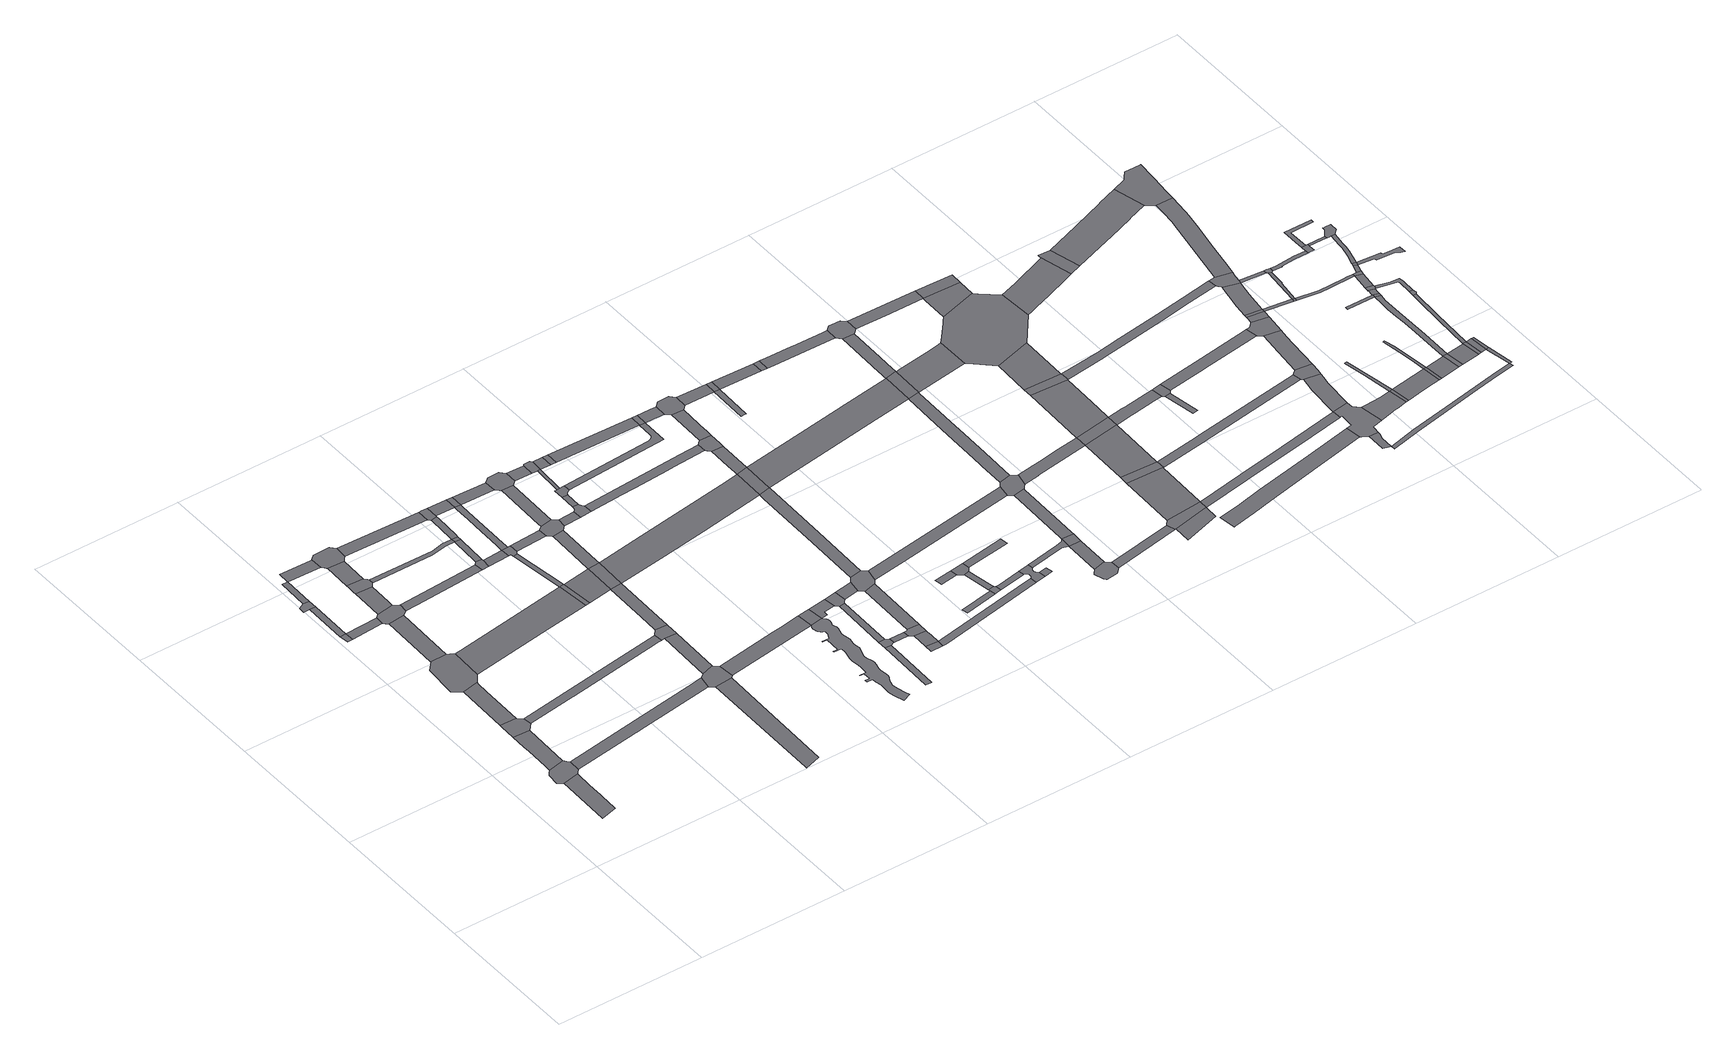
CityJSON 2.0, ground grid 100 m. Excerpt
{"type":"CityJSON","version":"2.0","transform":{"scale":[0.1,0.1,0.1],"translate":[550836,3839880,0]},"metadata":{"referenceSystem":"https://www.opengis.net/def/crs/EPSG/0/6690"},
"CityObjects":{
"road1":{"type":"Road","attributes":{"RoadStructureAttribute.sectionType":"1"},"geometry":[{"type":"MultiSurface","lod":"1","boundaries":[[[0,1,2,3,4,5,6,7]]]}]},
"road2":{"type":"Road","geometry":[{"type":"MultiSurface","lod":"1","boundaries":[[[8,9,10,11,12,13,14,15,16,17,5,4,18,19,20,21]]]}]},
"road3":{"type":"Road","attributes":{"RoadStructureAttribute.sectionType":"1"},"geometry":[{"type":"MultiSurface","lod":"1","boundaries":[[[22,23,24,25,11,10,26]]]}]},
"road4":{"type":"Road","geometry":[{"type":"MultiSurface","lod":"1","boundaries":[[[27,28,29,22,26,30,31,32]]]}]},
"road5":{"type":"Road","geometry":[{"type":"MultiSurface","lod":"1","boundaries":[[[33,34,35,36]]]}]},
"road6":{"type":"Road","attributes":{"RoadStructureAttribute.sectionType":"1"},"geometry":[{"type":"MultiSurface","lod":"1","boundaries":[[[37,38,39,40,41,27,32]]]}]},
"road7":{"type":"Road","attributes":{"RoadStructureAttribute.sectionType":"1"},"geometry":[{"type":"MultiSurface","lod":"1","boundaries":[[[42,43,34,33,44]]]}]},
"road8":{"type":"Road","geometry":[{"type":"MultiSurface","lod":"1","boundaries":[[[45,46,47,42,44,48]]]}]},
"road9":{"type":"Road","geometry":[{"type":"MultiSurface","lod":"1","boundaries":[[[49,50,51,52,53,54,55,56,57,40,39,58,59,60]]]}]},
"road10":{"type":"Road","attributes":{"RoadStructureAttribute.sectionType":"1"},"geometry":[{"type":"MultiSurface","lod":"1","boundaries":[[[61,33,36,62]]]}]},
"road11":{"type":"Road","attributes":{"RoadStructureAttribute.sectionType":"1"},"geometry":[{"type":"MultiSurface","lod":"1","boundaries":[[[63,45,48,64]]]}]},
"road12":{"type":"Road","attributes":{"RoadStructureAttribute.sectionType":"1"},"geometry":[{"type":"MultiSurface","lod":"1","boundaries":[[[65,66,52,51]]]}]},
"road13":{"type":"Road","attributes":{"RoadStructureAttribute.sectionType":"1"},"geometry":[{"type":"MultiSurface","lod":"1","boundaries":[[[67,68,64,69,70,71]]]}]},
"road14":{"type":"Road","geometry":[{"type":"MultiSurface","lod":"1","boundaries":[[[72,73,74,75,76,77,61,62,78,79,66,65,80,81,82,83]]]}]},
"road15":{"type":"Road","attributes":{"RoadStructureAttribute.sectionType":"1"},"geometry":[{"type":"MultiSurface","lod":"1","boundaries":[[[84,85,75,74,86,87]]]}]},
"road16":{"type":"Road","attributes":{"RoadStructureAttribute.sectionType":"1"},"geometry":[{"type":"MultiSurface","lod":"1","boundaries":[[[88,89,90,91,21,20,92,93,94,95,96,97,98]]]}]},
"road17":{"type":"Road","geometry":[{"type":"MultiSurface","lod":"1","boundaries":[[[99,100,101,84,87,102,103,104,105,106,107,108]]]}]},
"road18":{"type":"Road","attributes":{"RoadStructureAttribute.sectionType":"1"},"geometry":[{"type":"MultiSurface","lod":"1","boundaries":[[[109,99,108,110]]]}]},
"road19":{"type":"Road","geometry":[{"type":"MultiSurface","lod":"1","boundaries":[[[111,112,113,114,115,116,71,70,117,118,109,110,119,120,121,122]]]}]},
"road20":{"type":"Road","attributes":{"RoadStructureAttribute.sectionType":"1"},"geometry":[{"type":"MultiSurface","lod":"1","boundaries":[[[123,124,31,30,125,126,127,128,129]]]}]},
"road21":{"type":"Road","attributes":{"function":"3","RoadStructureAttribute.sectionType":"1"},"geometry":[{"type":"MultiSurface","lod":"1","boundaries":[[[130,131,60,59,132,133,134]]]}]},
"road22":{"type":"Road","attributes":{"RoadStructureAttribute.sectionType":"1"},"geometry":[{"type":"MultiSurface","lod":"1","boundaries":[[[135,83,82,136,137]]]}]},
"road23":{"type":"Road","attributes":{"RoadStructureAttribute.sectionType":"1"},"geometry":[{"type":"MultiSurface","lod":"1","boundaries":[[[138,139,105,104,140,141,142,143]]]}]},
"road24":{"type":"Road","attributes":{"RoadStructureAttribute.sectionType":"1"},"geometry":[{"type":"MultiSurface","lod":"1","boundaries":[[[144,145,146,147,148,149]]]}]},
"road25":{"type":"Road","attributes":{"RoadStructureAttribute.sectionType":"1"},"geometry":[{"type":"MultiSurface","lod":"1","boundaries":[[[122,121,150,151]]]}]},
"road26":{"type":"Road","geometry":[{"type":"MultiSurface","lod":"1","boundaries":[[[152,135,137,153,154,155]]]}]},
"road27":{"type":"Road","geometry":[{"type":"MultiSurface","lod":"1","boundaries":[[[156,157,88,98,146,145,158,159]]]}]},
"road28":{"type":"Road","attributes":{"RoadStructureAttribute.sectionType":"1"},"geometry":[{"type":"MultiSurface","lod":"1","boundaries":[[[142,160,161,162,152,155,163,164,165]]]}]},
"road29":{"type":"Road","attributes":{"RoadStructureAttribute.sectionType":"1"},"geometry":[{"type":"MultiSurface","lod":"1","boundaries":[[[166,157,156,167]]]}]},
"road30":{"type":"Road","attributes":{"RoadStructureAttribute.sectionType":"1"},"geometry":[{"type":"MultiSurface","lod":"1","boundaries":[[[168,154,153,169]]]}]},
"road31":{"type":"Road","geometry":[{"type":"MultiSurface","lod":"1","boundaries":[[[143,142,165,170]]]}]},
"road32":{"type":"Road","geometry":[{"type":"MultiSurface","lod":"1","boundaries":[[[171,130,134,172]]]}]},
"road33":{"type":"Road","attributes":{"RoadStructureAttribute.sectionType":"1"},"geometry":[{"type":"MultiSurface","lod":"1","boundaries":[[[173,174,175,176,177,178,179,143,170]]]}]},
"road34":{"type":"Road","geometry":[{"type":"MultiSurface","lod":"1","boundaries":[[[180,181,182,123,129,183,166,167,184,185]]]}]},
"road35":{"type":"Road","attributes":{"RoadStructureAttribute.sectionType":"1"},"geometry":[{"type":"MultiSurface","lod":"1","boundaries":[[[186,187,188,130,171]]]}]},
"road36":{"type":"Road","geometry":[{"type":"MultiSurface","lod":"1","boundaries":[[[189,190,151,150,191,176,175,192,193]]]}]},
"road37":{"type":"Road","geometry":[{"type":"MultiSurface","lod":"1","boundaries":[[[194,195,168,169,196,197,187,186,198,199]]]}]},
"road38":{"type":"Road","attributes":{"function":"3","RoadStructureAttribute.sectionType":"1"},"geometry":[{"type":"MultiSurface","lod":"1","boundaries":[[[200,201,202,171,172,203]]]}]},
"road39":{"type":"Road","attributes":{"RoadStructureAttribute.sectionType":"1"},"geometry":[{"type":"MultiSurface","lod":"1","boundaries":[[[204,205,203,206,207,180,185]]]}]},
"road40":{"type":"Road","attributes":{"RoadStructureAttribute.sectionType":"1"},"geometry":[{"type":"MultiSurface","lod":"1","boundaries":[[[208,209,210,211,212,213,214,215,168,195,216,217,218,219,220,221]]]}]},
"road41":{"type":"Road","attributes":{"RoadStructureAttribute.sectionType":"1"},"geometry":[{"type":"MultiSurface","lod":"1","boundaries":[[[193,192,208,222]]]}]},
"road42":{"type":"Road","attributes":{"RoadStructureAttribute.sectionType":"1"},"geometry":[{"type":"MultiSurface","lod":"1","boundaries":[[[223,194,199,224]]]}]},
"road43":{"type":"Road","geometry":[{"type":"MultiSurface","lod":"1","boundaries":[[[225,200,203,205]]]}]},
"road44":{"type":"Road","geometry":[{"type":"MultiSurface","lod":"1","boundaries":[[[222,208,221,226]]]}]},
"road45":{"type":"Road","attributes":{"RoadStructureAttribute.sectionType":"1"},"geometry":[{"type":"MultiSurface","lod":"1","boundaries":[[[227,228,229,230,159,158,231]]]}]},
"road46":{"type":"Road","attributes":{"RoadStructureAttribute.sectionType":"1"},"geometry":[{"type":"MultiSurface","lod":"1","boundaries":[[[232,233,234,235,200,225]]]}]},
"road47":{"type":"Road","attributes":{"RoadStructureAttribute.sectionType":"1"},"geometry":[{"type":"MultiSurface","lod":"1","boundaries":[[[226,221,236,237]]]}]},
"road48":{"type":"Road","geometry":[{"type":"MultiSurface","lod":"1","boundaries":[[[238,239,240,241,242,223,224,243,244,234,233,245,246,247]]]}]},
"road49":{"type":"Road","attributes":{"RoadStructureAttribute.sectionType":"1"},"geometry":[{"type":"MultiSurface","lod":"1","boundaries":[[[248,249,240,239,250]]]}]},
"road50":{"type":"Road","attributes":{"RoadStructureAttribute.sectionType":"1"},"geometry":[{"type":"MultiSurface","lod":"1","boundaries":[[[251,252,253,254,255,256,257,258,259,260,261,262,263,264,265,266,267,268,269,270,271,272,273,274,275,276,277,278,279,280,281,282,283,284,285,286,287,288,289,290,231,291,292,293,294,295,296,297,298,299,300,301,302,303,304,305,306,307,308,309,310,311,312,313,314,315,316,317,318,319,320,321,322,323,324,325,326,327,328,329,330,331,332,333,334,335,336,337,338,339]]]}]},
"road51":{"type":"Road","attributes":{"RoadStructureAttribute.sectionType":"1"},"geometry":[{"type":"MultiSurface","lod":"1","boundaries":[[[340,247,246,341]]]}]},
"road52":{"type":"Road","geometry":[{"type":"MultiSurface","lod":"1","boundaries":[[[342,343,344,237,236,345,248,250,346,347,348,349]]]}]},
"road53":{"type":"Road","geometry":[{"type":"MultiSurface","lod":"1","boundaries":[[[350,351,352,353,354,355,356,357,340,341,358,359]]]}]},
"road54":{"type":"Road","attributes":{"RoadStructureAttribute.sectionType":"1"},"geometry":[{"type":"MultiSurface","lod":"1","boundaries":[[[360,361,362,363]]]}]},
"road55":{"type":"Road","geometry":[{"type":"MultiSurface","lod":"1","boundaries":[[[364,365,227,231,290]]]}]},
"road56":{"type":"Road","attributes":{"RoadStructureAttribute.sectionType":"1"},"geometry":[{"type":"MultiSurface","lod":"1","boundaries":[[[366,353,352,367]]]}]},
"road57":{"type":"Road","attributes":{"RoadStructureAttribute.sectionType":"1"},"geometry":[{"type":"MultiSurface","lod":"1","boundaries":[[[349,348,368,369]]]}]},
"road58":{"type":"Road","geometry":[{"type":"MultiSurface","lod":"1","boundaries":[[[370,371,372,373,366,367,374,375,376,377]]]}]},
"road59":{"type":"Road","geometry":[{"type":"MultiSurface","lod":"1","boundaries":[[[378,360,363,379,380,381,382]]]}]},
"road60":{"type":"Road","attributes":{"RoadStructureAttribute.sectionType":"1"},"geometry":[{"type":"MultiSurface","lod":"1","boundaries":[[[383,372,371,384]]]}]},
"road61":{"type":"Road","attributes":{"RoadStructureAttribute.sectionType":"1"},"geometry":[{"type":"MultiSurface","lod":"1","boundaries":[[[385,364,290,386,387,388,389,390]]]}]},
"road62":{"type":"Road","geometry":[{"type":"MultiSurface","lod":"1","boundaries":[[[391,369,368,383,384,392,393]]]}]},
"road63":{"type":"Road","attributes":{"RoadStructureAttribute.sectionType":"1"},"geometry":[{"type":"MultiSurface","lod":"1","boundaries":[[[394,395,378,382]]]}]},
"road64":{"type":"Road","attributes":{"RoadStructureAttribute.sectionType":"1"},"geometry":[{"type":"MultiSurface","lod":"1","boundaries":[[[380,379,396,397,398]]]}]},
"road65":{"type":"Road","attributes":{"RoadStructureAttribute.sectionType":"1"},"geometry":[{"type":"MultiSurface","lod":"1","boundaries":[[[392,384,399,400]]]}]},
"road66":{"type":"Road","attributes":{"function":"3","RoadStructureAttribute.sectionType":"1"},"geometry":[{"type":"MultiSurface","lod":"1","boundaries":[[[401,402,403,225,205,404,405,406]]]}]},
"road67":{"type":"Road","geometry":[{"type":"MultiSurface","lod":"1","boundaries":[[[407,385,390,395,394,408,409]]]}]},
"road68":{"type":"Road","geometry":[{"type":"MultiSurface","lod":"1","boundaries":[[[410,411,412,413]]]}]},
"road69":{"type":"Road","geometry":[{"type":"MultiSurface","lod":"1","boundaries":[[[400,399,414,415,416]]]}]},
"road70":{"type":"Road","attributes":{"RoadStructureAttribute.sectionType":"1"},"geometry":[{"type":"MultiSurface","lod":"1","boundaries":[[[417,410,413,418,419,420]]]}]},
"road71":{"type":"Road","geometry":[{"type":"MultiSurface","lod":"1","boundaries":[[[421,422,423,398,397,417,420,424]]]}]},
"road72":{"type":"Road","attributes":{"RoadStructureAttribute.sectionType":"1"},"geometry":[{"type":"MultiSurface","lod":"1","boundaries":[[[425,407,409,426]]]}]},
"road73":{"type":"Road","attributes":{"RoadStructureAttribute.sectionType":"1"},"geometry":[{"type":"MultiSurface","lod":"1","boundaries":[[[427,428,421,424]]]}]},
"road74":{"type":"Road","attributes":{"RoadStructureAttribute.sectionType":"1"},"geometry":[{"type":"MultiSurface","lod":"1","boundaries":[[[429,430,431,359,358,432,433,434,435,436,437,438,439,440]]]}]},
"road75":{"type":"Road","geometry":[{"type":"MultiSurface","lod":"1","boundaries":[[[441,442,425,426,428,427,443,444]]]}]},
"road76":{"type":"Road","attributes":{"RoadStructureAttribute.sectionType":"1"},"geometry":[{"type":"MultiSurface","lod":"1","boundaries":[[[445,446,447,448,449,450,451,452,370,377,453,454]]]}]},
"road77":{"type":"Road","attributes":{"RoadStructureAttribute.sectionType":"1"},"geometry":[{"type":"MultiSurface","lod":"1","boundaries":[[[416,415,455,445,456]]]}]},
"road78":{"type":"Road","attributes":{"RoadStructureAttribute.sectionType":"1"},"geometry":[{"type":"MultiSurface","lod":"1","boundaries":[[[457,458,459,406,460,461,442,441]]]}]},
"road79":{"type":"Road","attributes":{"RoadStructureAttribute.sectionType":"1"},"geometry":[{"type":"MultiSurface","lod":"1","boundaries":[[[462,463,464,413,412,465,466]]]}]},
"road80":{"type":"Road","geometry":[{"type":"MultiSurface","lod":"1","boundaries":[[[467,468,469,470]]]}]},
"road81":{"type":"Road","geometry":[{"type":"MultiSurface","lod":"1","boundaries":[[[471,472,473,474]]]}]},
"road82":{"type":"Road","geometry":[{"type":"MultiSurface","lod":"1","boundaries":[[[475,401,406,459]]]}]},
"road83":{"type":"Road","geometry":[{"type":"MultiSurface","lod":"1","boundaries":[[[456,445,454,476]]]}]},
"road84":{"type":"Road","geometry":[{"type":"MultiSurface","lod":"1","boundaries":[[[477,478,479,467,470,480,481]]]}]},
"road85":{"type":"Road","attributes":{"RoadStructureAttribute.sectionType":"1"},"geometry":[{"type":"MultiSurface","lod":"1","boundaries":[[[482,483,484,479,478]]]}]},
"road86":{"type":"Road","attributes":{"RoadStructureAttribute.sectionType":"1"},"geometry":[{"type":"MultiSurface","lod":"1","boundaries":[[[485,486,487,401,475,488]]]}]},
"road87":{"type":"Road","geometry":[{"type":"MultiSurface","lod":"1","boundaries":[[[489,471,474,484,483,490]]]}]},
"road88":{"type":"Road","geometry":[{"type":"MultiSurface","lod":"1","boundaries":[[[491,492,429,440,493,485,488,494,495]]]}]},
"road89":{"type":"Road","attributes":{"RoadStructureAttribute.sectionType":"1"},"geometry":[{"type":"MultiSurface","lod":"1","boundaries":[[[496,497,498,476,454,499,500,501,502,503]]]}]},
"road90":{"type":"Road","attributes":{"RoadStructureAttribute.sectionType":"1"},"geometry":[{"type":"MultiSurface","lod":"1","boundaries":[[[504,505,506,481,480,507,508]]]}]},
"road91":{"type":"Road","attributes":{"RoadStructureAttribute.sectionType":"1"},"geometry":[{"type":"MultiSurface","lod":"1","boundaries":[[[509,510,511,491,495,512,513,514]]]}]},
"road92":{"type":"Road","geometry":[{"type":"MultiSurface","lod":"1","boundaries":[[[515,516,517,503,502,518,509,514,519,520]]]}]},
"road93":{"type":"Road","attributes":{"RoadStructureAttribute.sectionType":"1"},"geometry":[{"type":"MultiSurface","lod":"1","boundaries":[[[521,444,443,522,523,524]]]}]},
"road94":{"type":"Road","attributes":{"RoadStructureAttribute.sectionType":"1"},"geometry":[{"type":"MultiSurface","lod":"1","boundaries":[[[525,526,489,490]]]}]},
"road95":{"type":"Road","geometry":[{"type":"MultiSurface","lod":"1","boundaries":[[[527,504,508,528,529,530,531,532,533,462,466,534,535,536,537,538,539,540,541,542]]]}]},
"road96":{"type":"Road","geometry":[{"type":"MultiSurface","lod":"1","boundaries":[[[543,544,545,535,534]]]}]},
"road97":{"type":"Road","attributes":{"RoadStructureAttribute.sectionType":"1"},"geometry":[{"type":"MultiSurface","lod":"1","boundaries":[[[546,547,520,519,548,549,550,551]]]}]},
"road98":{"type":"Road","attributes":{"RoadStructureAttribute.sectionType":"1"},"geometry":[{"type":"MultiSurface","lod":"1","boundaries":[[[550,552,553,554,555]]]}]},
"road99":{"type":"Road","attributes":{"RoadStructureAttribute.sectionType":"1"},"geometry":[{"type":"MultiSurface","lod":"1","boundaries":[[[556,557,558,559,560,561,527,542,562,563,564,565]]]}]},
"road100":{"type":"Road","geometry":[{"type":"MultiSurface","lod":"1","boundaries":[[[551,550,555,566]]]}]},
"road101":{"type":"Road","geometry":[{"type":"MultiSurface","lod":"1","boundaries":[[[567,568,569,570,571,572,573,574,575,576,577,578,579,580,581]]]}]},
"road102":{"type":"Road","attributes":{"function":"3","RoadStructureAttribute.sectionType":"1"},"geometry":[{"type":"MultiSurface","lod":"1","boundaries":[[[582,583,584,585,475,459,586,587]]]}]},
"road103":{"type":"Road","attributes":{"RoadStructureAttribute.sectionType":"1"},"geometry":[{"type":"MultiSurface","lod":"1","boundaries":[[[588,565,570,569]]]}]},
"road104":{"type":"Road","geometry":[{"type":"MultiSurface","lod":"1","boundaries":[[[556,565,588,589,590]]]}]},
"road105":{"type":"Road","geometry":[{"type":"MultiSurface","lod":"1","boundaries":[[[566,555,591,592]]]}]},
"road106":{"type":"Road","attributes":{"RoadStructureAttribute.sectionType":"1"},"geometry":[{"type":"MultiSurface","lod":"1","boundaries":[[[593,594,595,596,597,598,556,590]]]}]},
"road107":{"type":"Road","geometry":[{"type":"MultiSurface","lod":"1","boundaries":[[[592,591,599,600]]]}]},
"road108":{"type":"Road","geometry":[{"type":"MultiSurface","lod":"1","boundaries":[[[601,602,521,524,603,597,596,604,605,606]]]}]},
"road109":{"type":"Road","attributes":{"RoadStructureAttribute.sectionType":"1"},"geometry":[{"type":"MultiSurface","lod":"1","boundaries":[[[607,581,580,608]]]}]},
"road110":{"type":"Road","attributes":{"RoadStructureAttribute.sectionType":"1"},"geometry":[{"type":"MultiSurface","lod":"1","boundaries":[[[609,610,611,612,613,614,615,587,616,617,618,619,620,602,601]]]}]},
"road111":{"type":"Road","attributes":{"RoadStructureAttribute.sectionType":"1"},"geometry":[{"type":"MultiSurface","lod":"1","boundaries":[[[621,622,623,624,625,626,600,599,627,628,629]]]}]},
"road112":{"type":"Road","attributes":{"RoadStructureAttribute.sectionType":"1"},"geometry":[{"type":"MultiSurface","lod":"1","boundaries":[[[630,631,632,633,634,635,606,605,636,637,638]]]}]},
"road113":{"type":"Road","geometry":[{"type":"MultiSurface","lod":"1","boundaries":[[[639,582,587,615,640]]]}]},
"road114":{"type":"Road","attributes":{"function":"2","RoadStructureAttribute.sectionType":"1"},"geometry":[{"type":"MultiSurface","lod":"1","boundaries":[[[641,642,643,644]]]}]},
"road115":{"type":"Road","geometry":[{"type":"MultiSurface","lod":"1","boundaries":[[[645,646,647,607,608,642,641]]]}]},
"road116":{"type":"Road","attributes":{"RoadStructureAttribute.sectionType":"1"},"geometry":[{"type":"MultiSurface","lod":"1","boundaries":[[[648,649,650,651,652,653,582,639,654,655,656]]]}]},
"road117":{"type":"Road","attributes":{"function":"2","RoadStructureAttribute.sectionType":"1"},"geometry":[{"type":"MultiSurface","lod":"1","boundaries":[[[657,646,645,658,659,660,661]]]}]},
"road118":{"type":"Road","geometry":[{"type":"MultiSurface","lod":"1","boundaries":[[[662,663,629,628,648,656,664,665,666,667]]]}]},
"road119":{"type":"Road","geometry":[{"type":"MultiSurface","lod":"1","boundaries":[[[668,657,661,669,670]]]}]},
"road120":{"type":"Road","attributes":{"function":"3","RoadStructureAttribute.sectionType":"1"},"geometry":[{"type":"MultiSurface","lod":"1","boundaries":[[[671,672,673,674,675,640,615,676,677,678]]]}]},
"road121":{"type":"Road","attributes":{"function":"2","RoadStructureAttribute.sectionType":"1"},"geometry":[{"type":"MultiSurface","lod":"1","boundaries":[[[679,680,638,681,668,670]]]}]},
"road122":{"type":"Road","geometry":[{"type":"MultiSurface","lod":"1","boundaries":[[[682,630,638,680]]]}]},
"road123":{"type":"Road","attributes":{"function":"2","RoadStructureAttribute.sectionType":"1"},"geometry":[{"type":"MultiSurface","lod":"1","boundaries":[[[683,630,682,684,685,686]]]}]},
"road124":{"type":"Road","attributes":{"RoadStructureAttribute.sectionType":"1"},"geometry":[{"type":"MultiSurface","lod":"1","boundaries":[[[666,665,687,688,689]]]}]},
"road125":{"type":"Road","geometry":[{"type":"MultiSurface","lod":"1","boundaries":[[[690,683,686,691,692]]]}]},
"road126":{"type":"Road","attributes":{"function":"2","RoadStructureAttribute.sectionType":"1"},"geometry":[{"type":"MultiSurface","lod":"1","boundaries":[[[693,694,695,690,692]]]}]},
"road127":{"type":"Road","attributes":{"RoadStructureAttribute.sectionType":"1"},"geometry":[{"type":"MultiSurface","lod":"1","boundaries":[[[696,697,698,699,682,680,700,701,702,703,704]]]}]},
"road128":{"type":"Road","attributes":{"RoadStructureAttribute.sectionType":"1"},"geometry":[{"type":"MultiSurface","lod":"1","boundaries":[[[705,706,707,708,709,710,711,712,713,714,715,716]]]}]},
"road129":{"type":"Road","geometry":[{"type":"MultiSurface","lod":"1","boundaries":[[[717,718,719,720,721,722,723,671,678,724,695,694,725,726]]]}]},
"road130":{"type":"Road","attributes":{"RoadStructureAttribute.sectionType":"1"},"geometry":[{"type":"MultiSurface","lod":"1","boundaries":[[[727,728,729,645,641,730,731,732,733,734]]]}]},
"road131":{"type":"Road","attributes":{"function":"2","RoadStructureAttribute.sectionType":"1"},"geometry":[{"type":"MultiSurface","lod":"1","boundaries":[[[688,735,736,719,718,737]]]}]},
"road132":{"type":"Road","geometry":[{"type":"MultiSurface","lod":"1","boundaries":[[[689,688,737,738]]]}]},
"road133":{"type":"Road","geometry":[{"type":"MultiSurface","lod":"1","boundaries":[[[739,740,741,742,743]]]}]},
"road134":{"type":"Road","geometry":[{"type":"MultiSurface","lod":"1","boundaries":[[[744,745,696,704,746,743,742,747,748]]]}]},
"road135":{"type":"Road","attributes":{"RoadStructureAttribute.sectionType":"1"},"geometry":[{"type":"MultiSurface","lod":"1","boundaries":[[[749,750,751,670,669,752,753]]]}]},
"road136":{"type":"Road","attributes":{"function":"3","RoadStructureAttribute.sectionType":"1"},"geometry":[{"type":"MultiSurface","lod":"1","boundaries":[[[754,755,726,725,756,757,758,759,760,761]]]}]},
"road137":{"type":"Road","attributes":{"RoadStructureAttribute.sectionType":"1"},"geometry":[{"type":"MultiSurface","lod":"1","boundaries":[[[762,763,764,765,766,692,691,767,768,769,770,771,772]]]}]},
"road138":{"type":"Road","attributes":{"RoadStructureAttribute.sectionType":"1"},"geometry":[{"type":"MultiSurface","lod":"1","boundaries":[[[773,774,775,744,748,776,777,778,779,780]]]}]},
"road139":{"type":"Road","attributes":{"RoadStructureAttribute.sectionType":"1"},"geometry":[{"type":"MultiSurface","lod":"1","boundaries":[[[781,782,783,784,785,786,787]]]}]},
"road140":{"type":"Road","geometry":[{"type":"MultiSurface","lod":"1","boundaries":[[[788,789,727,734,790,791,792,793,794,705,716,795,796,781,787,797,798,799,800]]]}]},
"road141":{"type":"Road","attributes":{"function":"3","RoadStructureAttribute.sectionType":"1"},"geometry":[{"type":"MultiSurface","lod":"1","boundaries":[[[801,802,803,727,789,804,805,806]]]}]},
"road142":{"type":"Road","geometry":[{"type":"MultiSurface","lod":"1","boundaries":[[[807,808,754,761,809,810]]]}]},
"road143":{"type":"Road","geometry":[{"type":"MultiSurface","lod":"1","boundaries":[[[811,812,813,749,753,814,801,806,815,816]]]}]},
"road144":{"type":"Road","attributes":{"function":"3","RoadStructureAttribute.sectionType":"1"},"geometry":[{"type":"MultiSurface","lod":"1","boundaries":[[[817,818,819,820,821,800,799,822,823,824,825,826]]]}]},
"road145":{"type":"Road","attributes":{"function":"3","RoadStructureAttribute.sectionType":"1"},"geometry":[{"type":"MultiSurface","lod":"1","boundaries":[[[827,828,829,830,811,816,831,832,833,834]]]}]},
"road146":{"type":"Road","geometry":[{"type":"MultiSurface","lod":"1","boundaries":[[[835,817,826,836]]]}]},
"road147":{"type":"Road","geometry":[{"type":"MultiSurface","lod":"1","boundaries":[[[837,838,839,840,773,780,841,827,834,842]]]}]},
"road148":{"type":"Road","attributes":{"RoadStructureAttribute.sectionType":"1"},"geometry":[{"type":"MultiSurface","lod":"1","boundaries":[[[843,844,845,846,817,835]]]}]},
"road149":{"type":"Road","attributes":{"function":"3","RoadStructureAttribute.sectionType":"1"},"geometry":[{"type":"MultiSurface","lod":"1","boundaries":[[[847,837,842,848,849]]]}]},
"road150":{"type":"Road","geometry":[{"type":"MultiSurface","lod":"1","boundaries":[[[850,847,849,851]]]}]},
"road151":{"type":"Road","attributes":{"RoadStructureAttribute.sectionType":"1"},"geometry":[{"type":"MultiSurface","lod":"1","boundaries":[[[852,853,854,855,856,783,857,858,859,860,861,862]]]}]},
"road152":{"type":"Road","attributes":{"function":"3","RoadStructureAttribute.sectionType":"1"},"geometry":[{"type":"MultiSurface","lod":"1","boundaries":[[[863,835,836,864,865,866,867]]]}]},
"road153":{"type":"Road","attributes":{"function":"3","RoadStructureAttribute.sectionType":"1"},"geometry":[{"type":"MultiSurface","lod":"1","boundaries":[[[868,869,850,851,870,871,872,873]]]}]},
"road154":{"type":"Road","attributes":{"function":"3","RoadStructureAttribute.sectionType":"1"},"geometry":[{"type":"MultiSurface","lod":"1","boundaries":[[[874,875,876,877,810,809,878,879,880,881,882]]]}]},
"road155":{"type":"Road","geometry":[{"type":"MultiSurface","lod":"1","boundaries":[[[883,884,885,762,772,886,887,888,868,873,889,890,891,892,893]]]}]},
"road156":{"type":"Road","attributes":{"RoadStructureAttribute.sectionType":"1"},"geometry":[{"type":"MultiSurface","lod":"1","boundaries":[[[851,849,894,895]]]}]},
"road157":{"type":"Road","geometry":[{"type":"MultiSurface","lod":"1","boundaries":[[[896,863,867,897]]]}]},
"road158":{"type":"Road","attributes":{"RoadStructureAttribute.sectionType":"1"},"geometry":[{"type":"MultiSurface","lod":"1","boundaries":[[[898,899,900,901,902,903,904,863,896]]]}]},
"road159":{"type":"Road","geometry":[{"type":"MultiSurface","lod":"1","boundaries":[[[895,894,905,906]]]}]},
"road160":{"type":"Road","attributes":{"RoadStructureAttribute.sectionType":"1"},"geometry":[{"type":"MultiSurface","lod":"1","boundaries":[[[889,873,907,908]]]}]},
"road161":{"type":"Road","attributes":{"function":"3","RoadStructureAttribute.sectionType":"1"},"geometry":[{"type":"MultiSurface","lod":"1","boundaries":[[[909,910,911,896,897,912,913]]]}]},
"road162":{"type":"Road","attributes":{"RoadStructureAttribute.sectionType":"1"},"geometry":[{"type":"MultiSurface","lod":"1","boundaries":[[[914,915,895,906,916,917,918]]]}]},
"road163":{"type":"Road","attributes":{"function":"3","RoadStructureAttribute.sectionType":"1"},"geometry":[{"type":"MultiSurface","lod":"1","boundaries":[[[919,920,921,922,923,924,925,883,893,926,927,928,929,930,931,932,933,934]]]}]},
"road164":{"type":"Road","geometry":[{"type":"MultiSurface","lod":"1","boundaries":[[[935,909,913,936]]]}]},
"road165":{"type":"Road","geometry":[{"type":"MultiSurface","lod":"1","boundaries":[[[937,938,908,907,914,918,939,940]]]}]},
"road166":{"type":"Road","attributes":{"function":"3","RoadStructureAttribute.sectionType":"1"},"geometry":[{"type":"MultiSurface","lod":"1","boundaries":[[[941,942,935,936,943]]]}]},
"road167":{"type":"Road","attributes":{"RoadStructureAttribute.sectionType":"1"},"geometry":[{"type":"MultiSurface","lod":"1","boundaries":[[[944,945,946,906,905,947,948,949,950]]]}]},
"road168":{"type":"Road","geometry":[{"type":"MultiSurface","lod":"1","boundaries":[[[951,952,953,954,955]]]}]},
"road169":{"type":"Road","attributes":{"RoadStructureAttribute.sectionType":"1"},"geometry":[{"type":"MultiSurface","lod":"1","boundaries":[[[954,956,957,958,959,960,961,909,935,962,963,964,965]]]}]},
"road170":{"type":"Road","attributes":{"RoadStructureAttribute.sectionType":"1"},"geometry":[{"type":"MultiSurface","lod":"1","boundaries":[[[966,967,940,939,968,969,970,971,972]]]}]},
"road171":{"type":"Road","geometry":[{"type":"MultiSurface","lod":"1","boundaries":[[[973,974,941,943,975]]]}]},
"road172":{"type":"Road","geometry":[{"type":"MultiSurface","lod":"1","boundaries":[[[976,977,978,979,980,981,874,882,982,983,919,934,984,985,986,987]]]}]},
"road173":{"type":"Road","attributes":{"function":"3","RoadStructureAttribute.sectionType":"1"},"geometry":[{"type":"MultiSurface","lod":"1","boundaries":[[[988,989,973,975,990,991]]]}]},
"road174":{"type":"Road","attributes":{"RoadStructureAttribute.sectionType":"1"},"geometry":[{"type":"MultiSurface","lod":"1","boundaries":[[[992,991,852,993]]]}]},
"road175":{"type":"Road","geometry":[{"type":"MultiSurface","lod":"1","boundaries":[[[955,954,965,994]]]}]},
"road176":{"type":"Road","geometry":[{"type":"MultiSurface","lod":"1","boundaries":[[[995,988,991,992]]]}]},
"road177":{"type":"Road","attributes":{"RoadStructureAttribute.sectionType":"1"},"geometry":[{"type":"MultiSurface","lod":"1","boundaries":[[[996,997,955,994,998,999]]]}]},
"road178":{"type":"Road","geometry":[{"type":"MultiSurface","lod":"1","boundaries":[[[1000,1001,1002,996,999,1003,1004,1005,1006]]]}]},
"road179":{"type":"Road","attributes":{"RoadStructureAttribute.sectionType":"1"},"geometry":[{"type":"MultiSurface","lod":"1","boundaries":[[[1007,1008,1009,974,973,1010,1011]]]}]},
"road180":{"type":"Road","attributes":{"RoadStructureAttribute.sectionType":"1"},"geometry":[{"type":"MultiSurface","lod":"1","boundaries":[[[949,1012,1000,1006,1013]]]}]},
"road181":{"type":"Road","geometry":[{"type":"MultiSurface","lod":"1","boundaries":[[[950,949,1013,1014,1015,1016]]]}]},
"road182":{"type":"Road","geometry":[{"type":"MultiSurface","lod":"1","boundaries":[[[1017,1018,972,971,1019,1020,1021,1022,1023,1024]]]}]},
"road183":{"type":"Road","attributes":{"RoadStructureAttribute.sectionType":"1"},"geometry":[{"type":"MultiSurface","lod":"1","boundaries":[[[1025,1026,1027,1004,1003,1028,1029,1030,1031]]]}]},
"road184":{"type":"Road","attributes":{"RoadStructureAttribute.sectionType":"1"},"geometry":[{"type":"MultiSurface","lod":"1","boundaries":[[[1032,1033,1016,1015,1034,1035,1036]]]}]},
"road185":{"type":"Road","geometry":[{"type":"MultiSurface","lod":"1","boundaries":[[[1030,1007,1011,1037,1031]]]}]},
"road186":{"type":"Road","geometry":[{"type":"MultiSurface","lod":"1","boundaries":[[[1038,1032,1036,1039]]]}]},
"road187":{"type":"Road","attributes":{"RoadStructureAttribute.sectionType":"1"},"geometry":[{"type":"MultiSurface","lod":"1","boundaries":[[[1024,1023,1040,1041]]]}]},
"road188":{"type":"Road","attributes":{"RoadStructureAttribute.sectionType":"1"},"geometry":[{"type":"MultiSurface","lod":"1","boundaries":[[[1042,1043,1044,1045,1046,1047,1018,1017]]]}]},
"road189":{"type":"Road","attributes":{"RoadStructureAttribute.sectionType":"1"},"geometry":[{"type":"MultiSurface","lod":"1","boundaries":[[[1048,1049,1050,1051,1038,1039,1052,1053,1054,1055]]]}]},
"road190":{"type":"Road","attributes":{"RoadStructureAttribute.sectionType":"1"},"geometry":[{"type":"MultiSurface","lod":"1","boundaries":[[[1056,1057,1058,1059,1039,1036,1060,1061,1062,1063,1064]]]}]},
"road191":{"type":"Road","geometry":[{"type":"MultiSurface","lod":"1","boundaries":[[[1065,1066,1067,1068,1069,1070,1041,1040,1071,1072,1073,1048,1055,1074,1075,1076]]]}]}
},
"vertices":[
[390,363,0],[394,549,0],[394,550,0],[397,705,0],[398,726,0],[287,704,0],[279,324,0],[389,354,0],
[413,855,0],[405,864,0],[400,870,0],[290,845,0],[285,839,0],[281,835,0],[262,812,0],[255,730,0],[276,713,0],[282,708,0],[403,731,0],[404,732,0],[426,756,0],[428,838,0],
[298,1202,0],[296,1101,0],[295,1049,0],[291,886,0],[408,1198,0],
[301,1331,0],[300,1306,0],[299,1261,0],[450,1242,0],[442,1300,0],[410,1327,0],
[77,2499,0],[37,2496,0],[44,2436,0],[80,2438,0],
[417,1622,0],[419,1702,0],[420,1715,0],[309,1691,0],[308,1621,0],
[41,2796,0],[41,2791,0],[82,2794,0],
[42,2856,0],[0,2836,0],[0,2796,0],[83,2855,0],
[446,2008,0],[432,2016,0],[427,2020,0],[318,2019,0],[318,2015,0],[270,1960,0],[250,1736,0],[278,1716,0],[304,1695,0],[449,1752,0],[464,1771,0],[471,1992,0],
[304,2512,0],[299,2452,0],
[46,3065,0],[86,3065,0],
[437,2438,0],[327,2425,0],
[298,3141,0],[88,3147,0],[109,3065,0],[310,3058,0],[311,3141,0],
[459,2535,0],[443,2546,0],[439,2548,0],[327,2532,0],[323,2528,0],[313,2519,0],[313,2439,0],[322,2430,0],[442,2442,0],[460,2455,0],[471,2463,0],[477,2523,0],
[332,2753,0],[328,2589,0],[439,2590,0],[444,2749,0],
[1465,998,0],[1361,982,0],[849,903,0],[847,902,0],[867,824,0],[872,825,0],[886,827,0],[905,830,0],[906,830,0],[911,831,0],[1449,913,0],
[334,2839,0],[333,2816,0],[332,2771,0],[463,2772,0],[466,2775,0],[467,2775,0],[469,2808,0],[467,2809,0],[461,2816,0],[447,2835,0],
[338,3027,0],[450,3023,0],
[467,3157,0],[458,3167,0],[455,3171,0],[342,3169,0],[338,3165,0],[332,3160,0],[327,3040,0],[334,3032,0],[454,3028,0],[462,3037,0],[477,3056,0],[484,3139,0],
[1476,1460,0],[1042,1394,0],[779,1293,0],[787,1294,0],[1381,1385,0],[1460,1397,0],[1481,1400,0],
[1298,2120,0],[713,2029,0],[472,1772,0],[975,1850,0],[1321,1903,0],
[1029,2560,0],[555,2468,0],[1032,2500,0],
[995,2823,0],[908,2804,0],[886,2772,0],[996,2795,0],[1055,2794,0],[1056,2821,0],
[1596,601,0],[1602,896,0],[1483,887,0],[1474,17,0],[1474,5,0],[1581,38,0],
[1045,3042,0],[1047,3124,0],
[1047,2580,0],[1082,2503,0],[1088,2565,0],[1088,2578,0],
[1578,1047,0],[1496,1022,0],[1620,914,0],[1610,1021,0],
[1055,2791,0],[1055,2776,0],[1047,2596,0],[1088,2596,0],[1095,2774,0],[1096,2791,0],
[1504,1402,0],[1585,1399,0],
[1226,2575,0],[1229,2513,0],
[1097,2819,0],
[1328,2124,0],[1351,1908,0],
[1098,2836,0],[1104,3014,0],[1105,3031,0],[1062,3024,0],[1062,3014,0],[1056,2838,0],[1056,2827,0],
[1507,1496,0],[1498,1485,0],[1484,1469,0],[1495,1401,0],[1587,1491,0],[1587,1492,0],
[1276,2498,0],[1247,2492,0],[1249,2481,0],
[1066,3125,0],[1066,3123,0],[1054,3033,0],[1105,3040,0],[1105,3124,0],
[1285,2578,0],[1269,2577,0],[1245,2514,0],[1244,2513,0],[1282,2508,0],[1288,2517,0],
[1522,2154,0],[1332,2125,0],[1331,2125,0],[1518,1933,0],
[1590,1634,0],[1596,1939,0],[1511,1633,0],[1508,1500,0],
[1236,3038,0],[1236,3024,0],[1235,3017,0],[1235,2976,0],[1234,2913,0],[1232,2831,0],[1228,2628,0],[1227,2598,0],[1270,2598,0],[1270,2627,0],[1274,2913,0],[1275,3016,0],[1276,3031,0],[1276,3038,0],
[1237,3120,0],
[1500,2592,0],[1503,2532,0],
[1602,2160,0],
[1278,3119,0],
[2231,1117,0],[2141,1103,0],[2091,1096,0],[2035,1087,0],[2242,1007,0],
[1602,2192,0],[1610,2514,0],[1532,2504,0],[1523,2161,0],
[1506,3031,0],[1507,3112,0],
[1632,2611,0],[1610,2630,0],[1530,2615,0],[1514,2603,0],[1512,2601,0],[1513,2523,0],[1530,2506,0],[1626,2530,0],[1636,2540,0],[1642,2602,0],
[1539,3003,0],[1530,2639,0],[1617,3000,0],
[2317,222,0],[2306,260,0],[2299,293,0],[2297,309,0],[2301,333,0],[2306,347,0],[2320,372,0],[2327,392,0],[2328,405,0],[2323,433,0],[2321,454,0],[2322,472,0],[2331,509,0],[2335,536,0],[2332,554,0],[2322,591,0],[2320,608,0],[2320,617,0],[2341,674,0],[2342,689,0],[2338,717,0],[2337,739,0],[2344,780,0],[2343,795,0],[2336,825,0],[2335,847,0],[2348,894,0],[2347,909,0],[2338,938,0],[2343,949,0],[2347,959,0],[2348,967,0],[2349,974,0],[2349,976,0],[2348,985,0],[2345,993,0],[2343,999,0],[2341,1002,0],[2335,1010,0],[2325,1020,0],[2238,999,0],[2233,990,0],[2232,984,0],[2230,977,0],[2230,970,0],[2231,962,0],[2233,954,0],[2234,951,0],[2239,942,0],[2244,935,0],[2249,929,0],[2254,925,0],[2258,922,0],[2271,916,0],[2272,902,0],[2270,890,0],[2266,881,0],[2257,864,0],[2252,853,0],[2207,855,0],[2207,851,0],[2239,850,0],[2237,747,0],[2205,748,0],[2205,740,0],[2252,737,0],[2255,713,0],[2254,697,0],[2244,642,0],[2242,616,0],[2246,562,0],[2246,538,0],[2244,489,0],[2199,489,0],[2199,485,0],[2229,484,0],[2228,432,0],[2198,433,0],[2198,417,0],[2237,416,0],[2237,388,0],[2247,348,0],[2247,332,0],[2243,301,0],[2242,275,0],[2243,257,0],[2249,223,0],[2270,160,0],[2328,184,0],
[1755,2609,0],[1758,2548,0],
[1621,3143,0],[1541,3141,0],[1530,3131,0],[1530,3011,0],[1617,3001,0],[1627,3009,0],[1648,3027,0],[1647,3110,0],
[1822,2629,0],[1817,2638,0],[1815,2648,0],[1775,2648,0],[1775,2638,0],[1772,2628,0],[1768,2621,0],[1758,2612,0],[1836,2554,0],[1833,2616,0],
[2459,598,0],[2449,199,0],[2489,197,0],[2499,596,0],
[2313,1130,0],[2243,1119,0],
[1777,2752,0],[1816,2751,0],
[1766,3025,0],[1768,3107,0],
[1846,2826,0],[1813,2823,0],[1796,2823,0],[1778,2823,0],[1821,2764,0],[1829,2771,0],[1836,2776,0],[1848,2781,0],
[2460,660,0],[2527,608,0],[2527,648,0],[2501,659,0],[2500,660,0],
[1806,3024,0],[1824,3023,0],
[2438,1149,0],[2368,1027,0],[2370,1057,0],[2376,1058,0],[2377,1058,0],[2447,1069,0],
[1776,3117,0],[1829,3105,0],[1820,3117,0],
[2509,1053,0],[2470,1048,0],
[2528,609,0],[2628,608,0],[2625,647,0],
[1895,3022,0],[1896,3104,0],
[2695,2330,0],[2565,2309,0],[1935,2211,0],[1940,1989,0],[2243,2035,0],[2689,2109,0],
[2521,1162,0],[2509,1059,0],[2529,1082,0],
[2651,473,0],[2650,422,0],[2732,420,0],[2733,468,0],
[1909,3021,0],[1934,3021,0],[1935,3103,0],
[2654,586,0],[2735,542,0],[2735,543,0],[2736,583,0],
[2656,658,0],[2655,654,0],[2645,647,0],[2737,655,0],
[2646,1182,0],[2631,1097,0],
[2746,1088,0],[2664,1068,0],
[2673,2672,0],[2540,2663,0],[1834,2615,0],[2060,2569,0],[2062,2569,0],[2161,2576,0],[2256,2582,0],[2302,2585,0],[2304,2585,0],[2400,2592,0],[2451,2595,0],[2673,2610,0],
[2753,1231,0],[2671,1216,0],[2768,1118,0],[2784,1203,0],
[2509,3008,0],[2507,2908,0],[2505,2893,0],[2497,2883,0],[2487,2875,0],[2477,2870,0],[2467,2867,0],[2452,2865,0],[2543,2828,0],[2546,3006,0],
[2503,3008,0],[2510,3088,0],
[2761,1645,0],[2770,2120,0],[2770,2128,0],[2688,2069,0],[2680,1644,0],
[3484,608,0],[3472,605,0],[2758,471,0],[2761,423,0],[3490,562,0],
[3236,656,0],[3009,613,0],[3017,573,0],[3242,616,0],
[3161,930,0],[3041,912,0],[3048,863,0],[3167,881,0],
[2775,2349,0],
[2548,3087,0],
[3279,669,0],[3274,676,0],[3235,667,0],[3289,625,0],[3284,666,0],
[3271,691,0],[3241,865,0],[3205,854,0],
[2699,2580,0],[2697,2418,0],[2696,2355,0],[2779,2578,0],
[3256,944,0],[3261,895,0],
[2702,2698,0],[2684,2682,0],[2681,2601,0],[2780,2613,0],[2782,2696,0],
[2679,3084,0],[2639,3085,0],[2637,3085,0],[2635,3005,0],[2639,3005,0],[2675,3004,0],[2676,3004,0],[2680,3084,0],
[3469,699,0],[3309,669,0],[3294,666,0],[3464,658,0],[3474,660,0],
[2707,2974,0],[2703,2759,0],[2703,2753,0],[2783,2753,0],[2783,2757,0],[2788,2971,0],
[2791,3115,0],[2711,3113,0],[2690,3093,0],[2688,2993,0],[2819,3000,0],[2819,3083,0],
[3824,1363,0],[2999,1154,0],[3000,1154,0],[3813,1280,0],
[3562,939,0],[3554,989,0],
[3544,714,0],[3484,658,0],[3494,651,0],[3497,641,0],[3499,631,0],[3497,621,0],[3492,613,0],[3563,576,0],[3557,624,0],[3547,629,0],[3539,639,0],[3536,649,0],[3536,659,0],[3539,666,0],[3541,671,0],[3549,676,0],
[3619,587,0],[3612,632,0],[3567,624,0],
[2976,3079,0],[2946,3079,0],[2939,2998,0],[3022,2996,0],[3023,2996,0],[3025,3077,0],
[3016,2733,0],[3035,2733,0],[3053,2733,0],[3061,2995,0],
[3832,785,0],[3823,774,0],[3815,769,0],[3803,764,0],[3793,761,0],[3778,758,0],[3559,679,0],[3786,721,0],[3798,721,0],[3830,709,0],
[3062,3076,0],
[3928,459,0],[3924,462,0],[3905,479,0],[3824,458,0],[3815,449,0],[3806,438,0],[3795,426,0],[3815,359,0],[3827,347,0],[3828,345,0],[3905,355,0],[3907,356,0],[3929,378,0],[3940,388,0],[3937,451,0],
[3875,2520,0],[3582,2474,0],[3532,2466,0],[3484,2459,0],[3615,2258,0],[3869,2297,0],
[3910,711,0],
[3912,767,0],[3912,782,0],
[3345,2988,0],[3346,3068,0],
[3913,801,0],[3915,911,0],[3923,1261,0],[3924,1269,0],[3844,1254,0],[3833,803,0],
[3387,2987,0],[3388,3067,0],
[3930,1414,0],[3848,1394,0],[3833,1264,0],[3933,1280,0],[3951,1301,0],[3970,1389,0],
[4383,533,0],[4400,474,0],
[3935,1657,0],[3935,1662,0],[3940,1910,0],[3940,1912,0],[3941,1948,0],[3948,2302,0],[3948,2309,0],[3863,2029,0],[3860,1912,0],[3854,1656,0],[3852,1578,0],[3852,1577,0],
[3829,3057,0],[3615,3062,0],[3614,3062,0],[3436,3066,0],[3404,3067,0],[3395,3067,0],[3402,2987,0],[3855,2976,0],[3858,3056,0],
[4430,1459,0],[4424,1458,0],[4272,1435,0],[4232,1429,0],[4140,1415,0],[4089,1407,0],[4057,1317,0],[4058,1317,0],[4431,1375,0],
[3955,2536,0],[3955,2533,0],
[4655,528,0],[4405,475,0],[4403,358,0],[4652,431,0],
[4658,589,0],[4410,566,0],[4387,538,0],
[3884,2946,0],[3879,2710,0],[3877,2658,0],[3877,2624,0],[3877,2614,0],[3875,2537,0],[3958,2625,0],[3960,2694,0],[3965,2944,0],
[4420,966,0],[4658,599,0],[4668,954,0],[4668,956,0],[4669,956,0],
[3888,3086,0],[3868,3066,0],[3975,2953,0],[3996,2973,0],[3997,3054,0],[3969,3084,0],
[4422,1028,0],[4674,957,0],[4670,1018,0],
[4309,2588,0],[4293,2585,0],[4228,2575,0],[3975,2536,0],[3970,2535,0],[4174,2344,0],[4175,2344,0],[4312,2365,0],
[4670,1028,0],[4682,1416,0],[4430,1357,0],
[4682,1498,0],
[4443,1913,0],[4682,1518,0],[4686,1664,0],[4693,1901,0],
[4199,2970,0],[4463,2966,0],[4465,3046,0],
[4445,1976,0],[4698,1902,0],[4695,1964,0],
[4695,1973,0],[4702,2303,0],[4453,2234,0],
[5026,1549,0],[4977,1542,0],[4815,1518,0],[4792,1515,0],[4688,1417,0],[4804,1435,0],[4821,1438,0],[4978,1463,0],[5035,1472,0],
[5709,622,0],[5395,557,0],[4988,475,0],[4824,440,0],[4667,410,0],[4680,296,0],[4683,296,0],[4695,299,0],[4845,331,0],[4989,361,0],[5376,444,0],[5724,518,0],
[4736,2816,0],[4712,2837,0],[4459,2763,0],[4434,2734,0],[4424,2721,0],[4423,2720,0],[4345,2629,0],[4325,2352,0],[4855,2496,0],[4840,2726,0],
[5733,786,0],[5316,707,0],[4986,648,0],[4657,528,0],[4662,529,0],[4987,589,0],[5397,662,0],[5737,725,0],
[4463,2964,0],[4462,2946,0],[4715,2957,0],
[4717,3037,0],
[5088,1244,0],[5106,1247,0],[5125,1250,0],[5089,1464,0],[5051,1458,0],
[5091,1559,0],[5038,1551,0],[5036,1471,0],[5097,1473,0],[5105,1482,0],
[5746,1185,0],[5010,1071,0],[4982,1065,0],[4983,1003,0],[5756,1126,0],
[5212,2859,0],[4965,2767,0],[4885,2507,0],[4956,2534,0],[4967,2538,0],[5185,2616,0],[5245,2638,0],[5265,2645,0],
[5852,2136,0],[5646,2101,0],[5443,2070,0],[5144,2025,0],[4973,1998,0],[4973,1940,0],[5021,1946,0],[5126,1962,0],[5473,2015,0],[5657,2048,0],[5859,2078,0],
[5771,1665,0],[5765,1664,0],[5371,1603,0],[5367,1523,0],[5417,1531,0],[5778,1585,0],[5780,1585,0],[5784,1586,0],
[5771,491,0],[5767,359,0],[5819,346,0],[5819,352,0],[5819,433,0],[5830,472,0],[5831,490,0],
[5849,764,0],[5843,803,0],[5749,728,0],[5754,729,0],[5753,717,0],[5749,639,0],[5749,631,0],[5734,513,0],[5767,494,0],[5836,534,0],[5837,547,0],[5911,565,0],[5885,726,0],
[5769,1116,0],[5751,1012,0],[5734,796,0],[5861,1014,0],[5870,1063,0],[5877,1101,0],
[5213,2890,0],[5212,2874,0],[5345,2673,0],[5293,2886,0],
[5780,1213,0],[5773,1208,0],[5759,1196,0],[5765,1119,0],[5883,1132,0],[5889,1198,0],
[6100,745,0],[6090,744,0],[6025,734,0],[5968,730,0],[5914,726,0],[5933,570,0],[5970,578,0],[6031,593,0],[6046,597,0],[6119,612,0],
[5815,1560,0],[5799,1398,0],[5799,1397,0],[5780,1215,0],[5897,1286,0],[5911,1416,0],[5920,1517,0],[5923,1541,0],
[6119,748,0],[6137,615,0],
[5829,1700,0],[5825,1695,0],[5805,1676,0],[5798,1669,0],[5810,1564,0],[5939,1677,0],
[6057,1097,0],[6049,1096,0],[6042,1095,0],[6068,942,0],
[5835,1750,0],[5945,1723,0],[5946,1732,0],
[5837,1773,0],[5949,1755,0],
[6793,544,0],[6783,542,0],[6694,528,0],[6327,455,0],[6008,391,0],[5822,317,0],[5824,318,0],[6017,363,0],[6510,463,0],[6680,498,0],[6796,516,0],
[6372,790,0],[6221,632,0],[6282,644,0],[6342,654,0],[6386,661,0],
[5881,2047,0],[5847,1861,0],[5949,1759,0],[5968,1904,0],[5987,2014,0],[5989,2014,0],
[5901,3105,0],[5766,3056,0],[5763,3055,0],[5539,2973,0],[5601,2764,0],[5646,2780,0],[5821,2843,0],[5823,2844,0],[5955,2892,0],
[5900,2144,0],[5894,2143,0],[5881,2141,0],[5869,2067,0],[5877,2059,0],[5883,2053,0],[5993,2041,0],[5994,2047,0],[5997,2066,0],[6000,2081,0],[6006,2116,0],
[6135,1708,0],[6139,1729,0],
[6390,793,0],[6404,664,0],
[6372,926,0],[6357,1046,0],[6339,1122,0],[6334,1121,0],[6329,1120,0],[6349,990,0],[6362,898,0],
[6152,1705,0],[6155,1725,0],
[6156,2001,0],[6157,2026,0],
[6525,818,0],[6525,815,0],[6401,795,0],[6415,666,0],[6540,686,0],
[6166,1994,0],[6140,1731,0],[6174,1876,0],[6177,1877,0],[6185,1986,0],
[6012,2852,0],[6006,2780,0],[5998,2686,0],[5989,2645,0],[5964,2497,0],[5929,2308,0],[5902,2157,0],[6025,2219,0],[6054,2380,0],[6085,2547,0],[6101,2646,0],[6106,2672,0],[6111,2703,0],[6113,2722,0],[6118,2778,0],[6124,2848,0],
[6556,819,0],[6571,691,0],
[6180,2024,0],[6177,2024,0],[6197,1996,0],[6199,2022,0],
[6682,838,0],[6561,820,0],[6697,712,0],
[6502,1703,0],[6485,1702,0],[6306,1700,0],[6303,1680,0],[6364,1681,0],[6544,1683,0],[6544,1703,0],
[6337,1489,0],[6337,1479,0],[6338,1469,0],[6525,1466,0],[6525,1488,0],
[6521,1393,0],[6519,1336,0],[6522,1258,0],[6525,1183,0],[6526,1078,0],[6525,926,0],[6559,1036,0],[6555,1248,0],[6553,1408,0],[6561,1457,0],
[6373,2029,0],[6239,2019,0],[6261,1992,0],[6262,1997,0],[6355,2005,0],[6453,2005,0],[6453,2028,0],
[6705,842,0],[6682,840,0],[6719,715,0],
[6155,3196,0],[6150,3194,0],[6150,3196,0],[6041,3195,0],[6015,3163,0],[5998,3140,0],[5970,2881,0],[6008,2855,0],[6125,2865,0],[6125,2866,0],[6131,2939,0],[6133,2957,0],
[6746,848,0],[6714,843,0],[6749,720,0],[6760,722,0],
[6778,726,0],[6808,547,0],
[6564,1479,0],
[6764,851,0],
[6529,1535,0],[6525,1491,0],[6567,1500,0],[6571,1525,0],
[6530,1563,0],[6528,1545,0],[6526,1536,0],[6573,1524,0],[6581,1547,0],[6579,1550,0],[6577,1555,0],
[6708,1352,0],[6704,1285,0],[6695,1082,0],[6718,1134,0],[6728,1350,0],
[6543,1673,0],[6594,1671,0],
[6596,1683,0],[6599,1699,0],[6571,1704,0],
[6481,2067,0],[6452,2066,0],[6479,2006,0],[6483,2005,0],[6495,2005,0],[6495,2021,0],[6495,2050,0],[6495,2066,0],
[6737,1487,0],[6733,1518,0],[6677,1524,0],[6711,1495,0],[6714,1482,0],[6710,1393,0],[6733,1391,0],
[6591,1765,0],[6572,1708,0],[6600,1703,0],[6610,1737,0],[6615,1753,0],
[6741,1366,0],
[6597,1783,0],[6621,1775,0],
[6614,2049,0],[6614,2066,0],
[6478,2207,0],[6640,2209,0],[6640,2220,0],[6640,2232,0],[6452,2232,0],[6452,2088,0],
[6646,2048,0],[6638,1959,0],[6634,1924,0],[6617,1852,0],[6649,1881,0],[6657,1921,0],[6661,1956,0],[6673,2047,0],
[6900,1742,0],[6853,1745,0],[6787,1750,0],[6784,1764,0],[6724,1742,0],[6727,1726,0],[6853,1719,0],[6876,1698,0],[6903,1693,0],
[6667,2132,0],[6663,2132,0],[6661,2132,0],[6649,2133,0],[6649,2124,0],[6649,2116,0],[6620,2049,0],[6635,2049,0],[6640,2049,0],[6673,2049,0],[6704,2081,0],[6705,2131,0]
]}
